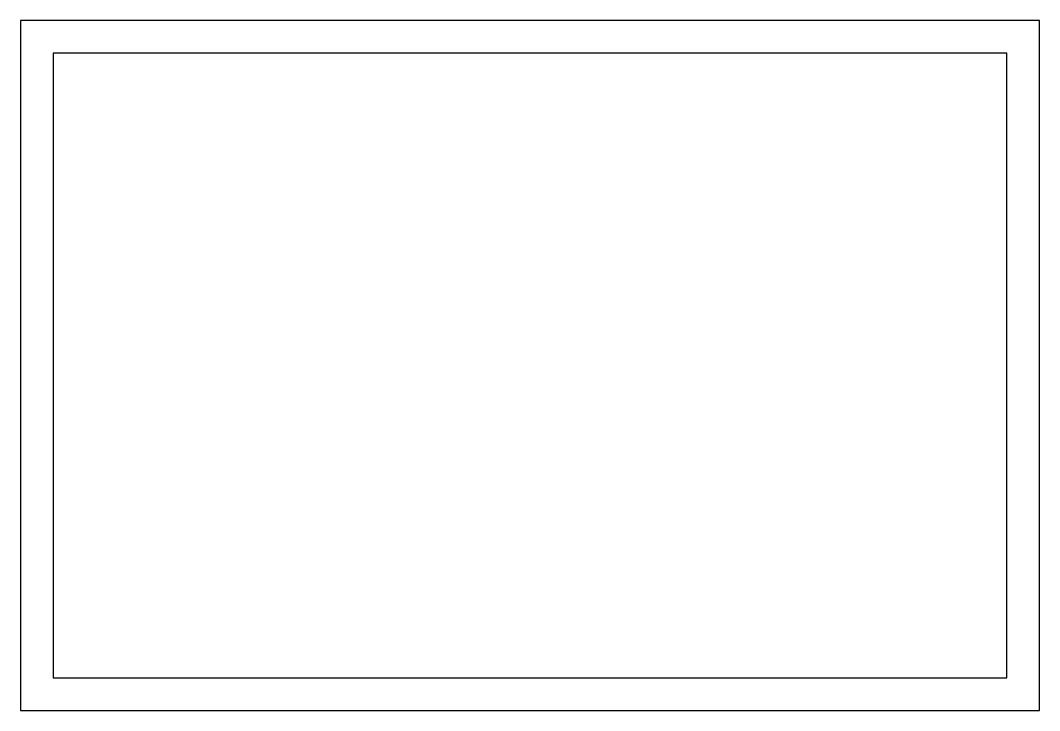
# Model space of a CAD drawing. Header units: millimetres. Extents: x -100 to 6100, y -100 to 4100.
import ezdxf

# ---------------------------------------------------------------- set-up
doc = ezdxf.new("R2010")
doc.units = ezdxf.units.MM
doc.layers.add('A-WALL', color=7, linetype='Continuous')

msp = doc.modelspace()

# ---------------------------------------------------------------- linework, layer by layer
at = {"layer": 'A-WALL'}
for p, q in [((6100, 4100), (-100, 4100)), ((-100, 4100), (-100, -100)), ((6100, -100), (6100, 4100)), ((5900, 3900), (100, 3900)), ((100, 3900), (100, 100)), ((5900, 100), (5900, 3900)), ((100, 100), (5900, 100)), ((-100, -100), (6100, -100))]:
    msp.add_line(p, q, dxfattribs=at)

doc.saveas('drawing.dxf')
